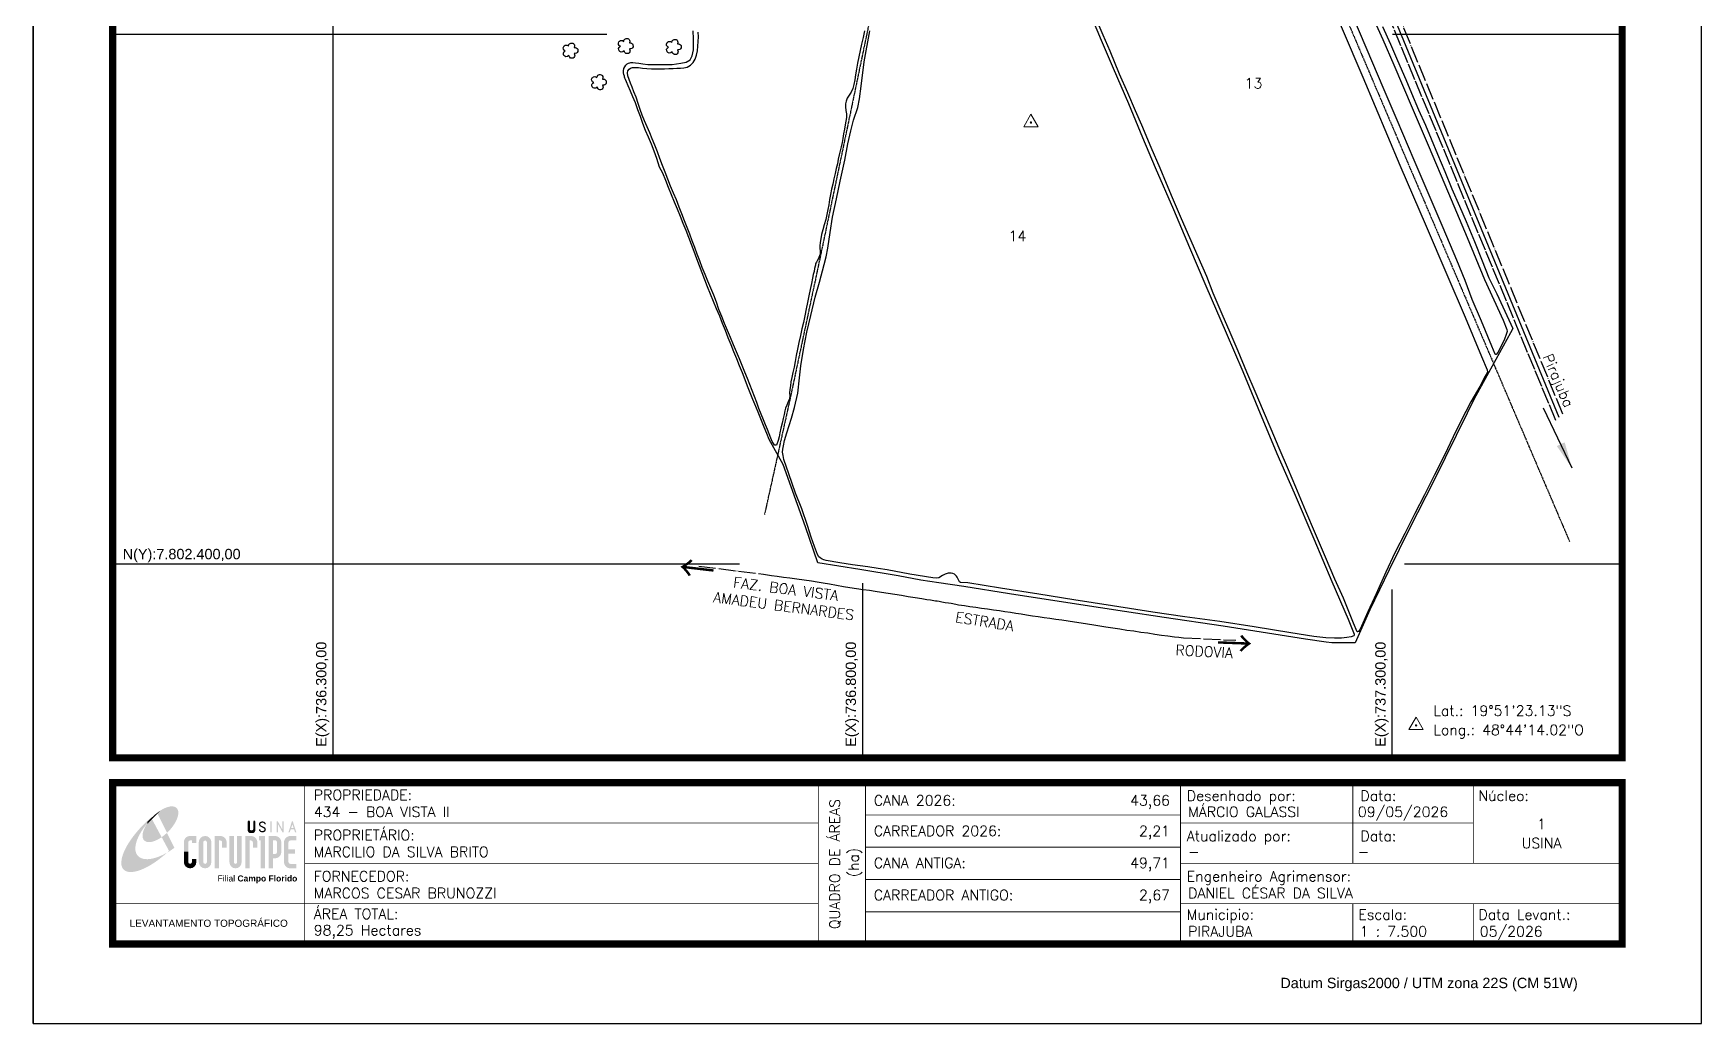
# Model space of a CAD drawing. Extents: x 736017 to 737592, y 7801966 to 7804194.
# Drawn here: x 736017 to 737592, y 7801966 to 7802901 of the extents above; entities that cross this region are included whole.
import ezdxf
from ezdxf.enums import TextEntityAlignment as Align

# ---------------------------------------------------------------- set-up
doc = ezdxf.new("R2010")
doc.units = 0
for name, pattern in [('CERCA', [18.8, 16, -1.4, 0, -1.4]), ('CERCA_VIVA', [18.8, 16, -1.4, 0, -1.4]), ('CONTINUO', [0]), ('LIN0', [0]), ('PHANTOM', [2.5, 1.25, -0.25, 0.25, -0.25, 0.25, -0.25]), ('TRACEJADO', [17.4, 16, -1.4])]:
    doc.linetypes.add(name, pattern=pattern)
for name, color, linetype, lineweight in [('0114000434', 1, 'Continuous', 25), ('0114000434010', 5, 'Continuous', 25), ('0114000434012', 5, 'Continuous', 25), ('0114000434013', 5, 'Continuous', 25), ('0114000434014', 5, 'Continuous', 25)]:
    doc.layers.add(name, color=color, linetype=linetype, lineweight=lineweight)
for name, color, linetype in [('_SIMBOLO ARVORE', 118, 'Continuous'), ('ESTRADA', 1, 'Continuous'), ('MALHA', 8, 'Continuous'), ('MARGEM', 5, 'Continuous'), ('REDE_DE_LUZ', 6, 'Continuous'), ('RODOVIA', 1, 'Continuous'), ('TEXTO', 7, 'Continuous'), ('TEXTO_DIVERSOS', 7, 'Continuous'), ('TEXTO_NUN_TAL', 7, 'Continuous')]:
    doc.layers.add(name, color=color, linetype=linetype)
doc.styles.add('ARIAL', font='arial.ttf')
doc.styles.add('marcelo', font='arial.ttf')
doc.styles.add('Simplex', font='simplex.shx')
doc.styles.get("Standard").update_dxf_attribs({"font": 'arial.ttf'})
doc.dimstyles.new('ISO-25', dxfattribs={"dimtxt": 2.5, "dimasz": 2.5, "dimexe": 1.25, "dimexo": 0.625, "dimtad": 1, "dimtxsty": 'Standard', "dimcen": 2.5, "dimadec": 0, "dimazin": 0, "dimtfac": 1, "dimtmove": 0, "dimatfit": 3, "dimfxl": 0, "dimarcsym": 0})

# ---------------------------------------------------------------- blocks, each defined once
blk = doc.blocks.new('A$C78F83FB3')
at = {"layer": 'MARGEM'}
h = blk.add_hatch(color=20, dxfattribs=at)
edge = h.paths.add_edge_path()
edge.add_ellipse((19.49, 23.77), major_axis=(-6.68, -6.67), ratio=0.469426, start_angle=292.73277, end_angle=601.25787)
edge.add_ellipse((22.83, 22.05), major_axis=(12.64, 11.29), ratio=0.457614, start_angle=79.90686, end_angle=107.91393)
edge = h.paths.add_edge_path()
edge.add_ellipse((18.28, 18.7), major_axis=(13.95, 13.59), ratio=0.386848, start_angle=63.96117, end_angle=264.59932)
edge.add_ellipse((22.83, 22.05), major_axis=(12.64, 11.29), ratio=0.457614, start_angle=107.91393, end_angle=245.11815, ccw=False)
edge.add_ellipse((19.49, 23.77), major_axis=(-6.68, -6.67), ratio=0.469426, start_angle=241.25787, end_angle=292.73277, ccw=False)
for color, points in [(20, [(15.46, 26.12), (14.17, 24.81), (14.06, 24.24), (14.39, 23.97), (14.67, 24.54), (19.47, 29.32), (18.48, 28.66), (17.31, 27.78)]), (7, [(58.42, 24.9), (57.9, 24.9), (57.9, 21.73, -0.414214), (57.15, 20.98), (56.84, 20.98, -0.414214), (56.09, 21.73), (56.09, 24.9), (55.57, 24.9), (55.57, 21.73, 0.414214), (56.84, 20.46), (57.15, 20.46, 0.414214), (58.42, 21.73)]), (7, [(61.7, 24.9), (61.23, 24.9, 0.396318), (60.04, 23.78), (60.04, 23.72, 0.151912), (60.39, 22.97), (60.46, 22.92), (62.18, 22), (62.85, 21.83, 0.12407), (62.51, 22.42), (60.75, 23.36, -0.13192), (60.56, 23.77, -0.385578), (61.23, 24.37), (61.7, 24.37, -0.414214), (62.37, 23.7), (62.89, 23.7, 0.414214)]), (7, [(62.37, 23.7), (62.89, 23.7, 0.414214), (61.7, 24.9), (61.23, 24.9, 0.396318), (60.04, 23.78), (60.04, 23.72, 0.151912), (60.39, 22.97), (60.46, 22.92), (62.18, 22), (62.18, 22, -0.131921), (62.37, 21.59, -0.385578), (61.7, 20.98), (61.23, 20.98, -0.414214), (60.56, 21.65), (60.04, 21.65, 0.414214), (61.23, 20.46), (61.7, 20.46, 0.402546), (62.89, 21.61, 0.165292), (62.51, 22.42), (60.75, 23.36, -0.13192), (60.56, 23.77, -0.385578), (61.23, 24.37), (61.7, 24.37, -0.414214)]), (7, [(30.97, 12.46), (29.13, 12.46), (29.13, 8.21, 1), (34.29, 8.21), (34.29, 9.41), (32.45, 9.41), (32.45, 8.21, -1), (30.97, 8.21)])]:
    blk.add_hatch(color=color, dxfattribs=at).paths.add_polyline_path(points)
h = blk.add_hatch(color=7, dxfattribs=at)
h.paths.add_polyline_path([(65.24, 24.9), (64.72, 24.9), (64.72, 20.46), (65.24, 20.46)])
h.paths.add_polyline_path([(67.38, 20.46), (67.9, 20.46), (67.9, 23.74), (69.74, 20.46), (70.23, 20.46), (70.23, 24.9), (69.71, 24.9), (69.71, 21.58), (67.85, 24.9), (67.38, 24.9)])
h.paths.add_polyline_path([(72.17, 20.46), (72.72, 20.46), (73.14, 21.73), (74.49, 21.73), (74.9, 20.46), (75.45, 20.46), (74, 24.9), (73.62, 24.9)])
h.paths.add_polyline_path([(73.81, 23.8), (74.32, 22.25), (73.31, 22.25)], flags=16)
h = blk.add_hatch(color=7, dxfattribs=at)
h.paths.add_polyline_path([(31.71, 18.93, 0.414214), (29.13, 16.35), (29.13, 12.46), (30.97, 12.46), (30.97, 16.35, -0.414214), (31.71, 17.09), (32.45, 17.09), (32.45, 16.02), (34.29, 16.02), (34.29, 18.93)])
h.paths.add_polyline_path([(44.15, 17.09, -0.414214), (44.89, 16.35), (44.89, 14.1), (46.72, 14.1), (46.72, 16.17, 0.433937), (44.15, 18.93), (41.77, 18.93), (41.77, 12.46), (43.61, 12.46), (43.61, 17.09)])
h.paths.add_polyline_path([(43.61, 12.46), (41.77, 12.46), (41.77, 5.62), (43.61, 5.62)])
h.paths.add_polyline_path([(47.92, 12.46), (49.75, 12.46), (49.75, 18.93), (47.92, 18.93)])
h.paths.add_polyline_path([(52.91, 18.93), (51.08, 18.93), (51.08, 12.46), (52.91, 12.46)])
h.paths.add_polyline_path([(51.08, 8.12, -1), (49.75, 8.12), (49.75, 12.46), (47.92, 12.46), (47.92, 8.12, 1), (52.91, 8.12), (52.91, 12.46), (51.08, 12.46)])
h.paths.add_polyline_path([(54.41, 12.46), (56.25, 12.46), (56.25, 17.09), (56.79, 17.09, -0.414214), (57.53, 16.35), (57.53, 14.1), (59.36, 14.1), (59.36, 16.17, 0.433937), (56.79, 18.93), (54.41, 18.93)])
h.paths.add_polyline_path([(56.25, 12.46), (54.41, 12.46), (54.41, 5.62), (56.25, 5.62)])
h.paths.add_polyline_path([(60.73, 12.46), (62.58, 12.46), (62.58, 18.93), (60.02, 18.93), (60.02, 17.08), (60.73, 17.08)])
h.paths.add_polyline_path([(62.58, 12.46), (60.73, 12.46), (60.73, 5.62), (62.58, 5.62)])
h.paths.add_polyline_path([(64.06, 12.46), (65.82, 12.46), (65.82, 17.17), (66.66, 17.17, -0.450417), (67.48, 16.25), (67.48, 12.46), (69.24, 12.46, 0.002307), (69.24, 12.48, 0.005282), (69.23, 12.54, -0.000938), (69.23, 12.53), (69.23, 16.17, 0.433937), (66.66, 18.93), (64.06, 18.93)])
h.paths.add_polyline_path([(64.06, 5.62), (65.82, 5.62), (65.82, 9.77), (66.66, 9.77, 0.426056), (69.24, 12.46), (67.48, 12.46), (67.48, 12.45, -0.450417), (66.66, 11.53), (65.82, 11.53), (65.82, 12.46), (64.06, 12.46)])
h.paths.add_polyline_path([(70.37, 12.46), (74.87, 12.46), (74.87, 13.44), (72.21, 13.44), (72.21, 16.35, -0.414214), (72.95, 17.09), (75.38, 17.09), (75.38, 18.93), (72.95, 18.93, 0.414214), (70.37, 16.35)])
h.paths.add_polyline_path([(72.21, 11.62), (74.87, 11.62), (74.87, 12.46), (70.37, 12.46), (70.37, 8.21, 0.414214), (72.95, 5.62), (75.38, 5.62), (75.38, 7.47), (72.95, 7.47, -0.414214), (72.21, 8.21)])
h = blk.add_hatch(color=7, dxfattribs=at)
h.paths.add_polyline_path([(35.29, 16.35), (35.29, 8.21, 1), (40.46, 8.21, 0.016978), (40.45, 8.38), (40.45, 16.17, 0.433937), (37.88, 18.93), (37.87, 18.93, 0.41391)])
h.paths.add_polyline_path([(38.62, 16.35), (38.62, 8.21, -1), (37.13, 8.21), (37.13, 16.35, -1)], flags=16)
at = {"layer": 'MARGEM', "color": 7}
blk.add_lwpolyline([(58.42, 24.9), (57.9, 24.9), (57.9, 21.73, -0.414214), (57.15, 20.98), (56.84, 20.98, -0.414214), (56.09, 21.73), (56.09, 24.9), (55.57, 24.9), (55.57, 21.73, 0.414214), (56.84, 20.46), (57.15, 20.46, 0.414214), (58.42, 21.73), (58.42, 24.9)], format="xyb", close=True, dxfattribs=at)
at = {"layer": 'MARGEM', "color": 252, "insert": (43.05, 2.72), "char_height": 2.5, "width": 33.0271, "attachment_point": 1, "style": 'ARIAL'}
blk.add_mtext('Filial {\\fArial|b1|i0|c0|p34;Campo Florido}', dxfattribs=at)

msp = doc.modelspace()

# ---------------------------------------------------------------- linework, layer by layer
at = {"layer": '0114000434'}
msp.add_lwpolyline([(737291, 7802907.2), (737298.5, 7802890.6), (737305.2, 7802875.1), (737313, 7802857), (737318.4, 7802844.3), (737325.1, 7802828.4), (737331.5, 7802813.9), (737337.1, 7802801), (737343.1, 7802786.8), (737349.9, 7802770.3), (737356.6, 7802753.9), (737363.6, 7802737.6), (737369.9, 7802723), (737377.8, 7802704.2), (737385.2, 7802686), (737391.4, 7802670), (737398.9, 7802655), (737414.2, 7802622), (737411.9, 7802618), (737377.4, 7802555.2), (737371.1, 7802542.2), (737339.7, 7802479), (737316.3, 7802432.8), (737297.3, 7802394.3), (737279.2, 7802356.5), (737265.4, 7802325.6), (737265.4, 7802325.6), (737265.4, 7802325.6), (737265.4, 7802325.6), (737243.3, 7802325.5), (737237.8, 7802326.2), (737218.5, 7802329), (737140.5, 7802341.3), (737084.8, 7802349.4), (737047.5, 7802355), (737002.1, 7802362), (736939, 7802371.9), (736895.8, 7802378.8), (736872.2, 7802382.1), (736855.3, 7802384.8), (736833.9, 7802388.8), (736797.5, 7802394.8), (736757.9, 7802401.1), (736746.2, 7802435), (736725.3, 7802493.7), (736712.1, 7802517.3), (736709.8, 7802523.1), (736707.4, 7802529), (736704.8, 7802535.2), (736702.1, 7802541.7), (736699.4, 7802548.4), (736696.7, 7802555.1), (736694.1, 7802561.5), (736691.6, 7802567.6), (736689.2, 7802573.8), (736686.7, 7802580.2), (736684.1, 7802586.8), (736681.5, 7802593.5), (736678.8, 7802600.1), (736676.1, 7802606.7), (736673.4, 7802613.4), (736670.7, 7802620.1), (736668, 7802626.9), (736665.3, 7802633.7), (736662.4, 7802640.7), (736659.5, 7802647.6), (736656.5, 7802654.6), (736653.9, 7802661.4), (736651.3, 7802668.1), (736648.8, 7802674.8), (736646.3, 7802681.4), (736643.8, 7802688), (736641.3, 7802694.7), (736638.7, 7802701.3), (736636.1, 7802707.9), (736633.5, 7802714.5), (736630.8, 7802721.1), (736628.2, 7802727.9), (736625.5, 7802734.6), (736622.6, 7802741.4), (736619.8, 7802748.2), (736617.1, 7802755.1), (736614.4, 7802761.9), (736611.6, 7802768.8), (736608.4, 7802774.5), (736606.1, 7802782.5), (736603.4, 7802789.4), (736600.8, 7802796), (736598.2, 7802802.6), (736595.4, 7802809), (736592.8, 7802815.6), (736590.4, 7802822.1), (736587.9, 7802828.6), (736585.7, 7802835), (736583.4, 7802840.9), (736581.1, 7802846.2), (736579, 7802851.2), (736577.4, 7802854.8), (736576.4, 7802857), (736575.9, 7802858.3), (736575.5, 7802859.4), (736575.3, 7802860.2), (736574.9, 7802861.7), (736574.6, 7802863.5), (736574.5, 7802865.4), (736574.8, 7802867.4), (736575.6, 7802869.2), (736576.7, 7802870.7), (736578, 7802871.8), (736579.3, 7802872.6), (736580.4, 7802873), (736581.5, 7802873.2), (736583.4, 7802873.3), (736585.9, 7802872.9), (736589, 7802872.4), (736592.8, 7802871.9), (736597.5, 7802871.4), (736602, 7802871.2), (736610.6, 7802871.2), (736620.5, 7802871.2), (736628.7, 7802872.4), (736633.8, 7802873.4), (736637.4, 7802875.7), (736639.4, 7802879.4), (736640.6, 7802885.2), (736640.7, 7802895.5), (736640.2, 7802902.9)], dxfattribs=at)
at = {"layer": '0114000434010'}
msp.add_lwpolyline([(736802, 7802902.9), (736800.6, 7802896.8), (736799.2, 7802890.6), (736797.8, 7802884.5), (736796.6, 7802878.5), (736795.5, 7802872.5), (736794.5, 7802866.8), (736793.6, 7802861.6), (736792.8, 7802856.8), (736792, 7802852.5), (736790.9, 7802848.6), (736789.4, 7802845.3), (736787.6, 7802842.2), (736785.8, 7802839.4), (736784.6, 7802836.7), (736784.2, 7802834.1), (736784.1, 7802831.2), (736784.3, 7802828), (736784.9, 7802824.7), (736785, 7802821.3), (736784.5, 7802817.9), (736783.8, 7802814.4), (736783, 7802810.3), (736782.2, 7802805.9), (736781.5, 7802801.6), (736780.8, 7802797.6), (736779.9, 7802793.7), (736779, 7802789.8), (736778.1, 7802786), (736777.3, 7802781.9), (736776.4, 7802777.6), (736775.4, 7802773.1), (736774.2, 7802768.3), (736773.1, 7802763.3), (736772, 7802758.4), (736771, 7802753.5), (736770, 7802748.6), (736769.1, 7802743.8), (736768.2, 7802739), (736767.5, 7802734.3), (736766.5, 7802729.7), (736765.4, 7802724.9), (736764, 7802720.1), (736762.6, 7802715.3), (736761.5, 7802710.8), (736760.7, 7802706.9), (736760.1, 7802703.4), (736759.7, 7802700), (736759.8, 7802697.5), (736760.1, 7802695.5), (736760.2, 7802693.8), (736760.1, 7802692.3), (736759.6, 7802690.6), (736758.9, 7802689), (736758.2, 7802687.6), (736757.7, 7802686.7), (736757.2, 7802685.9), (736756.7, 7802684.8), (736756.2, 7802683.9), (736755.9, 7802682.9), (736755.8, 7802681.8), (736755.5, 7802680.9), (736754.9, 7802678.7), (736754.4, 7802676), (736753.7, 7802673.1), (736753, 7802669.6), (736751.9, 7802664.5), (736750.7, 7802658.9), (736749.4, 7802653), (736748.1, 7802646.8), (736746.8, 7802640.6), (736745.6, 7802634.2), (736744.4, 7802627.9), (736743, 7802621.7), (736741.5, 7802615.4), (736740.1, 7802609), (736738.7, 7802602.6), (736737.5, 7802596.6), (736736.5, 7802590.9), (736735.5, 7802585.6), (736734.5, 7802580.6), (736733.5, 7802575.9), (736732.6, 7802571.7), (736732, 7802567.9), (736731.5, 7802564.5), (736731.3, 7802561.5), (736731.6, 7802558.6), (736731.3, 7802555.7), (736730.1, 7802552.8), (736728.6, 7802549.9), (736727.5, 7802547.1), (736726.9, 7802544.4), (736726.1, 7802541), (736725.2, 7802537.1), (736724.2, 7802532.7), (736723.1, 7802528), (736722.2, 7802523.7), (736721.4, 7802520), (736720.6, 7802516.6), (736718.9, 7802512.2), (736717.2, 7802512.2), (736716.2, 7802513.5), (736714.9, 7802515.5), (736713.5, 7802518.8), (736712, 7802522.6), (736710.4, 7802526.8), (736708.6, 7802531.2), (736706.7, 7802536), (736704.5, 7802541.3), (736702.4, 7802546.8), (736700.3, 7802552.3), (736698.1, 7802557.9), (736696, 7802563.5), (736693.7, 7802569.2), (736691.4, 7802575), (736689, 7802580.9), (736686.5, 7802587.1), (736683.9, 7802593.5), (736681.1, 7802600.1), (736678.3, 7802606.8), (736675.4, 7802613.5), (736672.6, 7802620.2), (736669.8, 7802626.9), (736667.2, 7802633.6), (736664.6, 7802640.1), (736662.3, 7802646.9), (736659.8, 7802653.6), (736657, 7802660.1), (736654.2, 7802666.7), (736651.5, 7802673.2), (736648.9, 7802679.7), (736646.4, 7802686), (736644.1, 7802692.3), (736641.7, 7802698.6), (736639.4, 7802704.8), (736637, 7802711.1), (736634.6, 7802717.3), (736632.2, 7802723.7), (736629.7, 7802730.2), (736627.1, 7802736.8), (736624.5, 7802743.5), (736621.8, 7802750), (736619, 7802756.6), (736616.4, 7802763.1), (736613.8, 7802769.6), (736611.3, 7802776.1), (736608.9, 7802782.5), (736606.5, 7802788.8), (736604.1, 7802795), (736601.7, 7802801), (736599.3, 7802806.8), (736596.7, 7802812.5), (736594.4, 7802818.1), (736592.2, 7802823.5), (736590.3, 7802828.9), (736588.3, 7802834.6), (736586.4, 7802840.3), (736584.4, 7802845.6), (736582.6, 7802850), (736581.2, 7802853.6), (736579.8, 7802857.2), (736578.7, 7802860.7), (736578.3, 7802863.3), (736578.7, 7802865.4), (736579.7, 7802866.9), (736581.1, 7802867.9), (736583.1, 7802868.4), (736585.6, 7802868.6), (736588.7, 7802868.3), (736592.3, 7802867.9), (736596.6, 7802867.5), (736600.9, 7802867.3), (736605.1, 7802867.2), (736609.2, 7802867.2), (736613.3, 7802867.3), (736617.4, 7802867.4), (736621.3, 7802867.6), (736624.9, 7802867.8), (736628.3, 7802867.9), (736631.4, 7802868.1), (736634.6, 7802868.8), (736637.7, 7802870.5), (736640.2, 7802873.1), (736642, 7802876.2), (736643.4, 7802880), (736644.2, 7802884.2), (736644.8, 7802888.5), (736645.1, 7802893), (736645.2, 7802897.5), (736644.9, 7802901.8)], dxfattribs=at)
at = {"layer": '0114000434012'}
msp.add_lwpolyline([(737272.7, 7802936.1), (737291.5, 7802895), (737301.8, 7802871), (737319, 7802830.5), (737334.1, 7802795), (737353.3, 7802749.9), (737371, 7802708.1), (737387.5, 7802668.3), (737405, 7802630.1), (737408.4, 7802621.2), (737408.6, 7802619.2), (737408.2, 7802617.3), (737405.8, 7802611.2), (737399.8, 7802599.5), (737398.5, 7802597.5), (737397.9, 7802597.5), (737397.3, 7802598), (737394.3, 7802605.5), (737384.5, 7802629), (737375.8, 7802649.5), (737369.2, 7802667.4), (737361.1, 7802686.5), (737348.2, 7802717.1), (737320.8, 7802781.1), (737304.8, 7802818.8), (737292.7, 7802847.4), (737275.5, 7802887.4), (737262, 7802919.1)], dxfattribs=at)
at = {"layer": '0114000434013'}
msp.add_lwpolyline([(737215.9, 7802992.1), (737272.5, 7802859.3), (737307.3, 7802776.3), (737332.4, 7802718.6), (737351.8, 7802673.1), (737369.2, 7802632.9), (737384.6, 7802595.6), (737389.8, 7802583), (737390.1, 7802580.8), (737388.1, 7802577.2), (737382.8, 7802567.3), (737374.6, 7802552.8), (737365, 7802534.8), (737357.8, 7802520), (737349.7, 7802502.5), (737340.3, 7802483.9), (737330.6, 7802465.3), (737321.6, 7802447.7), (737312.2, 7802428.6), (737302.8, 7802410.3), (737294.2, 7802392.2), (737285, 7802371.7), (737277.1, 7802354.9), (737270, 7802338.4), (737268.5, 7802336.2), (737267.6, 7802335.9), (737267, 7802336), (737263.6, 7802344.1), (737254.1, 7802367.8), (737246, 7802385.7), (737237.2, 7802406.3), (737227.9, 7802428.5), (737218.8, 7802449.9), (737209.2, 7802472.5), (737202.2, 7802488.8), (737193.4, 7802509.2), (737186, 7802527), (737178.8, 7802544.1), (737170.9, 7802562.7), (737163.1, 7802580.8), (737154.7, 7802600.8), (737147.2, 7802618.4), (737139.7, 7802635.6), (737131.3, 7802655.6), (737125.1, 7802671.2), (737116.9, 7802689.8), (737109.1, 7802707.6), (737101.4, 7802725.7), (737092.8, 7802745.6), (737087.2, 7802758.9), (737081, 7802773.5), (737072.5, 7802793.1), (737063.7, 7802813.9), (737057.9, 7802827.6), (737050.5, 7802844.6), (737042.8, 7802862.1), (737033.8, 7802883.9), (737027.4, 7802899.1), (737017.9, 7802920.9)], dxfattribs=at)
at = {"layer": '0114000434014'}
msp.add_lwpolyline([(737010.6, 7802929.5), (737025.6, 7802894.3), (737036.8, 7802867.9), (737051.1, 7802834.6), (737064.6, 7802802.5), (737076.5, 7802774), (737093.8, 7802734.3), (737108.9, 7802698.6), (737124.4, 7802662.3), (737143.5, 7802618.1), (737159.2, 7802581.6), (737173.3, 7802547.2), (737191.3, 7802504.1), (737207.6, 7802467), (737226.3, 7802423.8), (737243.2, 7802383.3), (737258.6, 7802347.8), (737264.3, 7802333.6), (737264.3, 7802332.6), (737263.9, 7802332.2), (737261.5, 7802331.2), (737257.3, 7802330.4), (737252.4, 7802330), (737245.8, 7802329.8), (737237.7, 7802330.2), (737226.2, 7802331.6), (737204.6, 7802334.9), (737170, 7802340.5), (737137.5, 7802345.5), (737104.3, 7802350.2), (737074.3, 7802354.4), (737036.2, 7802360.3), (736999.7, 7802366.2), (736966.6, 7802371.3), (736930.3, 7802377.2), (736899.7, 7802382), (736892.7, 7802382.6), (736891.8, 7802383), (736891.3, 7802383.6), (736890.4, 7802385.5), (736889.5, 7802387.5), (736888.9, 7802388.4), (736887.9, 7802389.5), (736886.9, 7802390.3), (736885.3, 7802391), (736883.8, 7802391.3), (736882.4, 7802391.4), (736881, 7802391.3), (736878.3, 7802390.3), (736875.7, 7802389.1), (736872.3, 7802386.8), (736869.8, 7802386.6), (736866.6, 7802387), (736844.8, 7802390.3), (736823.3, 7802394.5), (736815, 7802395.8), (736805.2, 7802397.2), (736790.8, 7802399.2), (736778.8, 7802401.1), (736765.8, 7802403.1), (736763.5, 7802403.9), (736761.9, 7802404.5), (736760.3, 7802405.6), (736758.9, 7802406.7), (736757.5, 7802409), (736754.7, 7802416.5), (736751.6, 7802425.2), (736748.2, 7802436.3), (736742.8, 7802451.9), (736737, 7802466.8), (736730.5, 7802485.1), (736726, 7802498.6), (736725.2, 7802502.3), (736724.7, 7802505.3), (736724.8, 7802508.2), (736725.4, 7802511.5), (736726.6, 7802516.5), (736728.8, 7802523.7), (736733, 7802537.6), (736735.9, 7802547.6), (736739.2, 7802561), (736740.5, 7802575.5), (736742, 7802586.9), (736744.4, 7802602.2), (736747.6, 7802618.6), (736751.5, 7802634.4), (736755.3, 7802651.7), (736759.6, 7802665.9), (736763.9, 7802682.5), (736765.8, 7802689.9), (736767.4, 7802698.1), (736769.5, 7802712.6), (736771.9, 7802727.3), (736775.5, 7802744.6), (736779.1, 7802761.3), (736783.3, 7802781), (736786.3, 7802796.5), (736789, 7802808.6), (736791.6, 7802818.6), (736795.7, 7802830.8), (736797.2, 7802838.9), (736798.8, 7802850.8), (736801.6, 7802873.8), (736807.2, 7802903.2)], dxfattribs=at)
at = {"layer": '_SIMBOLO ARVORE', "linetype": 'CONTINUO'}
for points in [[(736522.9, 7802879.8, 0), (736521.7, 7802878.7, 0), (736520.1, 7802878.6, 0), (736519, 7802879, 0), (736518.2, 7802879.8, 0), (736517.8, 7802880.7, 0), (736517.7, 7802882, 0), (736518.2, 7802882.9, 0), (736518.6, 7802883.5, 0), (736519.5, 7802884.1, 0), (736519, 7802884.3, 0), (736518.4, 7802884.8, 0), (736517.7, 7802885.8, 0), (736517.6, 7802887.1, 0), (736518.1, 7802888.4, 0), (736518.6, 7802888.9, 0), (736519.5, 7802889.4, 0), (736520.5, 7802889.6, 0), (736521.3, 7802889.5, 0), (736521.9, 7802889.2, 0), (736522.6, 7802888.6, 0), (736522.8, 7802889.7, 0), (736522.9, 7802890.2, 0), (736523.5, 7802890.8, 0), (736524.2, 7802891.1, 0), (736524.9, 7802891.4, 0), (736525.8, 7802891.5, 0), (736526.5, 7802891.4, 0), (736527.2, 7802891, 0), (736527.7, 7802890.5, 0), (736528.1, 7802889.7, 0), (736528.2, 7802888.8, 0), (736527.9, 7802887.2, 0), (736529, 7802887.2, 0), (736529.9, 7802887, 0), (736530.8, 7802886.3, 0), (736531.3, 7802885.7, 0), (736531.4, 7802883.5, 0), (736530.9, 7802882.5, 0), (736530.2, 7802881.9, 0), (736529, 7802881.5, 0), (736528, 7802881.6, 0), (736528.5, 7802879.6, 0), (736528.3, 7802878.7, 0), (736527.7, 7802877.8, 0), (736527, 7802877.3, 0), (736526.1, 7802877.1, 0), (736525.2, 7802877.1, 0), (736524.5, 7802877.3, 0), (736523.7, 7802878.1, 0), (736523.1, 7802878.8, 0), (736523, 7802879.9, 0)], [(736575.1, 7802884.2, 0), (736573.8, 7802883.2, 0), (736572.2, 7802883, 0), (736571.1, 7802883.4, 0), (736570.3, 7802884.2, 0), (736570, 7802885.1, 0), (736569.9, 7802886.4, 0), (736570.3, 7802887.3, 0), (736570.8, 7802887.9, 0), (736571.7, 7802888.5, 0), (736571.1, 7802888.7, 0), (736570.5, 7802889.2, 0), (736569.9, 7802890.2, 0), (736569.7, 7802891.5, 0), (736570.2, 7802892.8, 0), (736570.7, 7802893.3, 0), (736571.7, 7802893.8, 0), (736572.6, 7802894, 0), (736573.4, 7802893.9, 0), (736574, 7802893.6, 0), (736574.7, 7802893, 0), (736574.9, 7802894.1, 0), (736575.1, 7802894.6, 0), (736575.6, 7802895.2, 0), (736576.3, 7802895.5, 0), (736577.1, 7802895.8, 0), (736577.9, 7802895.9, 0), (736578.7, 7802895.8, 0), (736579.3, 7802895.5, 0), (736579.8, 7802895, 0), (736580.2, 7802894.1, 0), (736580.4, 7802893.2, 0), (736580, 7802891.6, 0), (736581.1, 7802891.6, 0), (736582.1, 7802891.4, 0), (736582.9, 7802890.7, 0), (736583.4, 7802890.2, 0), (736583.6, 7802887.9, 0), (736583, 7802886.9, 0), (736582.3, 7802886.3, 0), (736581.2, 7802886, 0), (736580.2, 7802886.1, 0), (736580.7, 7802884, 0), (736580.4, 7802883.1, 0), (736579.8, 7802882.2, 0), (736579.2, 7802881.7, 0), (736578.2, 7802881.5, 0), (736577.3, 7802881.5, 0), (736576.6, 7802881.7, 0), (736575.8, 7802882.5, 0), (736575.3, 7802883.2, 0), (736575.1, 7802884.3, 0)], [(736620.4, 7802883.3, 0), (736619.2, 7802882.3, 0), (736617.6, 7802882.1, 0), (736616.5, 7802882.5, 0), (736615.7, 7802883.3, 0), (736615.3, 7802884.2, 0), (736615.2, 7802885.6, 0), (736615.7, 7802886.4, 0), (736616.1, 7802887, 0), (736617, 7802887.6, 0), (736616.5, 7802887.8, 0), (736615.9, 7802888.3, 0), (736615.2, 7802889.3, 0), (736615.1, 7802890.6, 0), (736615.6, 7802891.9, 0), (736616.1, 7802892.4, 0), (736617, 7802893, 0), (736618, 7802893.1, 0), (736618.8, 7802893, 0), (736619.4, 7802892.7, 0), (736620.1, 7802892.1, 0), (736620.3, 7802893.2, 0), (736620.5, 7802893.7, 0), (736621, 7802894.3, 0), (736621.7, 7802894.6, 0), (736622.4, 7802895, 0), (736623.3, 7802895, 0), (736624.1, 7802894.9, 0), (736624.7, 7802894.6, 0), (736625.2, 7802894.1, 0), (736625.6, 7802893.3, 0), (736625.7, 7802892.3, 0), (736625.4, 7802890.7, 0), (736626.5, 7802890.8, 0), (736627.4, 7802890.5, 0), (736628.3, 7802889.8, 0), (736628.8, 7802889.3, 0), (736628.9, 7802887, 0), (736628.4, 7802886, 0), (736627.7, 7802885.4, 0), (736626.5, 7802885.1, 0), (736625.5, 7802885.2, 0), (736626.1, 7802883.1, 0), (736625.8, 7802882.2, 0), (736625.2, 7802881.4, 0), (736624.5, 7802880.8, 0), (736623.6, 7802880.6, 0), (736622.7, 7802880.7, 0), (736622, 7802880.9, 0), (736621.2, 7802881.6, 0), (736620.6, 7802882.4, 0), (736620.5, 7802883.4, 0)], [(736549.7, 7802850.1, 0), (736548.5, 7802849, 0), (736546.9, 7802848.8, 0), (736545.8, 7802849.3, 0), (736545, 7802850.1, 0), (736544.6, 7802851, 0), (736544.6, 7802852.3, 0), (736545, 7802853.1, 0), (736545.4, 7802853.7, 0), (736546.4, 7802854.4, 0), (736545.8, 7802854.6, 0), (736545.2, 7802855, 0), (736544.5, 7802856.1, 0), (736544.4, 7802857.3, 0), (736544.9, 7802858.7, 0), (736545.4, 7802859.1, 0), (736546.3, 7802859.7, 0), (736547.3, 7802859.8, 0), (736548.1, 7802859.7, 0), (736548.7, 7802859.4, 0), (736549.4, 7802858.8, 0), (736549.6, 7802860, 0), (736549.8, 7802860.4, 0), (736550.3, 7802861.1, 0), (736551, 7802861.4, 0), (736551.7, 7802861.7, 0), (736552.6, 7802861.8, 0), (736553.4, 7802861.6, 0), (736554, 7802861.3, 0), (736554.5, 7802860.8, 0), (736554.9, 7802860, 0), (736555, 7802859.1, 0), (736554.7, 7802857.5, 0), (736555.8, 7802857.5, 0), (736556.7, 7802857.3, 0), (736557.6, 7802856.6, 0), (736558.1, 7802856, 0), (736558.2, 7802853.8, 0), (736557.7, 7802852.8, 0), (736557, 7802852.1, 0), (736555.8, 7802851.8, 0), (736554.8, 7802851.9, 0), (736555.4, 7802849.8, 0), (736555.1, 7802848.9, 0), (736554.5, 7802848.1, 0), (736553.8, 7802847.6, 0), (736552.9, 7802847.3, 0), (736552, 7802847.4, 0), (736551.3, 7802847.6, 0), (736550.5, 7802848.4, 0), (736549.9, 7802849.1, 0), (736549.8, 7802850.2, 0)]]:
    msp.add_polyline3d(points, dxfattribs=at)
at = {"layer": 'ESTRADA', "linetype": 'CERCA'}
msp.add_lwpolyline([(737461.4, 7802541.2), (737133.4, 7803337), (737131.9, 7803340.7), (737258.8, 7803401.4)], dxfattribs=at)
at = {"layer": 'ESTRADA', "linetype": 'CERCA_VIVA'}
msp.add_lwpolyline([(736645.6, 7802398), (736706.8, 7802390.2), (736708.6, 7802389.9), (736714.1, 7802389.2), (736719.5, 7802388.4), (736725.4, 7802387.5), (736731.5, 7802386.7), (736738, 7802385.8), (736745.1, 7802384.9), (736751.9, 7802383.9), (736757.4, 7802383.1), (736763, 7802382.1), (736769, 7802381.1), (736775.5, 7802380), (736782.1, 7802378.8), (736788.2, 7802377.8), (736794.4, 7802376.8), (736800.6, 7802375.9), (736806.6, 7802375.1), (736812.1, 7802374.4), (736818.2, 7802373.4), (736824.5, 7802372.4), (736830.7, 7802371.4), (736836.9, 7802370.4), (736843.2, 7802369.3), (736849.7, 7802368.3), (736856.2, 7802367.3), (736861, 7802366.5), (736864.3, 7802366), (736867.5, 7802365.5), (736869.1, 7802365.3), (736870.5, 7802365.1), (736872.4, 7802364.7), (736875, 7802364.2), (736878.1, 7802363.6), (736881.4, 7802363.1), (736883.9, 7802362.8), (736888.2, 7802362), (736890.7, 7802361.5), (736896.3, 7802360.6), (736901.5, 7802359.9), (736907, 7802359.1), (736912.6, 7802358.3), (736918.2, 7802357.5), (736923.8, 7802356.7), (736929.4, 7802356), (736934.6, 7802355.2), (736939.7, 7802354.4), (736944.8, 7802353.6), (736950, 7802352.8), (736955.1, 7802352), (736960.5, 7802351.1), (736965.9, 7802350.3), (736971.5, 7802349.4), (736977.1, 7802348.7), (736982.5, 7802347.9), (736988.2, 7802347.1), (736994.2, 7802346.2), (737000.3, 7802345.3), (737006.5, 7802344.4), (737012.7, 7802343.4), (737018.6, 7802342.5), (737024.2, 7802341.6), (737029.9, 7802340.6), (737036.5, 7802339.6), (737043.1, 7802338.6), (737049.7, 7802337.6), (737056.4, 7802336.7), (737062.9, 7802335.7), (737069.5, 7802334.8), (737076.1, 7802333.8), (737082.5, 7802332.9), (737088.5, 7802332.1), (737094.6, 7802331.3), (737098.7, 7802330.8), (737103.1, 7802330.3), (737152.7, 7802327.9)], dxfattribs=at)
at = {"layer": 'MALHA', "color": 8}
for points in [[(736300, 7803195), (736300, 7802479.5), (736300, 7802217.6)], [(736092.3, 7802900), (736558.7, 7802900)], [(737300.6, 7802900), (737517.3, 7802900)], [(736092.3, 7802400), (736683.9, 7802400)], [(737311.7, 7802400), (737517.3, 7802400)], [(736800, 7802381.9), (736800, 7802217.6)], [(737300, 7802375.9), (737300, 7802217.6)]]:
    msp.add_lwpolyline(points, dxfattribs=at)
at = {"layer": 'MARGEM', "color": 174, "linetype": 'LIN0'}
msp.add_line((736017.3, 7801966.2), (736017.3, 7804193.7), dxfattribs=at)
at = {"layer": 'MARGEM', "color": 174, "linetype": 'LIN0', "flags": 128}
msp.add_lwpolyline([(737592.3, 7801966.2), (737592.3, 7804193.7), (736017.3, 7804193.7), (736017.3, 7801966.2)], close=True, dxfattribs=at)
at = {"layer": 'MARGEM', "color": 174, "linetype": 'LIN0', "const_width": 6.82, "flags": 128}
for points in [[(737517.3, 7802217), (737517.3, 7804118.7), (736092.3, 7804118.7), (736092.3, 7802217)], [(736092.3, 7802193.6), (737517.3, 7802193.6), (737517.3, 7802041.2), (736092.3, 7802041.2)]]:
    msp.add_lwpolyline(points, close=True, dxfattribs=at)
at = {"layer": 'MARGEM', "color": 174, "linetype": 'LIN0', "flags": 128}
for points, const_width in [([(736273.5, 7802193.6), (736273.5, 7802041.2)], 0.757), ([(736273.5, 7802193.6), (736273.5, 7802042.5)], 0.75), ([(736758.4, 7802193.6), (736758.4, 7802043)], 0.757), ([(736802.9, 7802193.6), (736802.9, 7802043)], 0.757), ([(737100.4, 7802193.6), (737100.4, 7802043)], 0.757), ([(737263.1, 7802117.4), (737263.1, 7802193.6)], 0.757), ([(737376.9, 7802117.4), (737376.9, 7802193.6)], 0.757), ([(736802.9, 7802163.1), (737100.4, 7802163.1)], 0.757), ([(736273.5, 7802155.5), (736758.4, 7802155.5)], 0.757), ([(737100.4, 7802155.5), (737376.9, 7802155.5)], 0.757), ([(736802.9, 7802132.7), (737100.4, 7802132.7)], 0.757), ([(736273.5, 7802117.4), (736758.4, 7802117.4)], 0.757), ([(737100.4, 7802117.4), (737517.5, 7802117.4)], 0.757), ([(736802.9, 7802102.2), (737100.4, 7802102.2)], 0.757), ([(736092.3, 7802079.3), (736758.4, 7802079.3)], 0.757), ([(737100.4, 7802079.3), (737517.4, 7802079.3)], 0.757), ([(737263.1, 7802079.3), (737263.1, 7802041.5)], 0.757), ([(737376.9, 7802079.3), (737376.9, 7802041.5)], 0.757), ([(736802.9, 7802071.7), (737100.4, 7802071.7)], 0.757)]:
    msp.add_lwpolyline(points, dxfattribs=dict(at, const_width=const_width))
at = {"layer": 'REDE_DE_LUZ', "linetype": 'PHANTOM'}
msp.add_lwpolyline([(736893.3, 7803343), (736847.5, 7803107.8), (736818.8, 7802970.4), (736790.7, 7802835.5), (736760.8, 7802692.6), (736731.4, 7802554.4), (736707.6, 7802446.6)], dxfattribs=at)
at = {"layer": 'REDE_DE_LUZ', "linetype": 'PHANTOM', "elevation": -0.6}
msp.add_lwpolyline([(737076.1, 7803328.5), (737154.4, 7803155.2), (737312.1, 7802785.1), (737467.7, 7802421)], dxfattribs=at)
at = {"layer": 'RODOVIA'}
msp.add_lwpolyline([(737457.7, 7802538), (737127.4, 7803339.5)], dxfattribs=at)
at = {"layer": 'RODOVIA', "linetype": 'TRACEJADO'}
msp.add_lwpolyline([(737454.7, 7802535.3), (737122.9, 7803337.3)], dxfattribs=at)
at = {"layer": 'TEXTO', "color": 7, "lineweight": 9, "flags": 128}
for points in [[(736952.4, 7802812.6), (736966, 7802812.6), (736959.2, 7802824.3)], [(737316, 7802243.7), (737329.5, 7802243.7), (737322.7, 7802255.4)]]:
    msp.add_lwpolyline(points, close=True, dxfattribs=at)
at = {"layer": 'TEXTO', "color": 7, "lineweight": 9, "const_width": 1.06, "flags": 128}
for points in [[(736958.6, 7802816.5, -1), (736959.7, 7802816.5, -1)], [(737322.2, 7802247.6, -1), (737323.3, 7802247.6, -1)]]:
    msp.add_lwpolyline(points, format="xyb", close=True, dxfattribs=at)

# ---------------------------------------------------------------- block references
at = {"layer": 'MARGEM', "linetype": 'ByBlock', "xscale": 2.293504072270356, "yscale": 2.293504072270356, "zscale": 2.293504072270356}
msp.add_blockref('A$C78F83FB3', (736092.6, 7802099.8), dxfattribs=at)

# ---------------------------------------------------------------- texts
at = {"layer": 'MALHA'}
msp.add_text('N(Y):7.802.400,00', height=9.75, dxfattribs=at).set_placement((736101.7, 7802401.5), align=Align.BOTTOM_LEFT)
for s, p in [('E(X):736.300,00', (736296.9, 7802227.4)), ('E(X):736.800,00', (736796.9, 7802227.4)), ('E(X):737.300,00', (737296.9, 7802227.4))]:
    msp.add_text(s, height=9.75, rotation=90, dxfattribs=at).set_placement(p, align=Align.BOTTOM_LEFT)
at = {"layer": 'MARGEM', "color": 7, "linetype": 'Continuous', "lineweight": 9}
for s, style, p in [('PROPRIEDADE:', 'Simplex', (736282.1, 7802186.8)), ('Desenhado por:', 'Simplex', (737106.3, 7802186.1)), ('Data:', 'Simplex', (737270.2, 7802186.1)), ('Núcleo:', 'Simplex', (737381.6, 7802186.1)), ('PROPRIETÁRIO:', 'Simplex', (736282.1, 7802149)), ('Atualizado por:', 'Simplex', (737106.3, 7802148.1)), ('Data:', 'Simplex', (737270.2, 7802148.1)), ('FORNECEDOR:', 'Simplex', (736282.1, 7802110.1)), ('Engenheiro Agrimensor:', 'Simplex', (737106.3, 7802110.1)), ('ÁREA TOTAL:', 'Simplex', (736282.1, 7802074.6)), ('Municipio:', 'Simplex', (737106.3, 7802074)), ('Escala:', 'Simplex', (737268.3, 7802074)), ('Data Levant.:', 'Simplex', (737381.6, 7802074)), ('Datum Sirgas2000 / UTM zona 22S (CM 51W)', 'marcelo', (737194.6, 7802009.4))]:
    msp.add_text(s, height=9.75, dxfattribs=dict(at, style=style)).set_placement(p, align=Align.TOP_LEFT)
at = {"layer": 'MARGEM', "color": 7, "linetype": 'Continuous', "style": 'Simplex'}
for s, p in [('QUADRO DE ÁREAS', (736773.9, 7802116.7)), ('(ha)', (736791.7, 7802118.2))]:
    msp.add_text(s, height=9.75, rotation=90, dxfattribs=at).set_placement(p, align=Align.MIDDLE_CENTER)
for s, p in [('CANA 2026:', (736810.8, 7802181.7)), ('MÁRCIO GALASSI', (737107.6, 7802170.9)), ('09/05/2026', (737267.8, 7802170.9)), ('434 - BOA VISTA II', (736282.1, 7802170.9)), ('CARREADOR 2026:', (736810.8, 7802152.9)), ('MARCILIO DA SILVA BRITO', (736282.1, 7802133.1)), ('-', (737107.6, 7802133.1)), ('-', (737267.8, 7802133.1)), ('CANA ANTIGA:', (736810.8, 7802122.7)), ('MARCOS CESAR BRUNOZZI', (736282.1, 7802094.2)), ('DANIEL CÉSAR DA SILVA', (737107.6, 7802094.2)), ('CARREADOR ANTIGO:', (736810.8, 7802092.4)), ('98,25 Hectares', (736282.1, 7802059.2)), ('PIRAJUBA', (737107.6, 7802058.1)), ('1 : 7.500', (737269.6, 7802058.1)), ('05/2026', (737382.9, 7802058.1))]:
    msp.add_text(s, height=9.75, dxfattribs=at).set_placement(p, align=Align.TOP_LEFT)
for s, p in [('43,66', (737090.4, 7802181.7)), ('2,21', (737090.4, 7802152.9)), ('49,71', (737090.4, 7802122.7)), ('2,67', (737090.4, 7802092.4))]:
    msp.add_text(s, height=9.75, dxfattribs=at).set_placement(p, align=Align.TOP_RIGHT)
for s, p in [('1', (737441.2, 7802154.5)), ('USINA', (737441.2, 7802136.5))]:
    msp.add_text(s, height=9.75, dxfattribs=at).set_placement(p, align=Align.MIDDLE_CENTER)
at = {"layer": 'MARGEM', "color": 7, "linetype": 'ByBlock'}
msp.add_text('LEVANTAMENTO TOPOGRÁFICO', height=6.75, dxfattribs=at).set_placement((736182.9, 7802060.9), align=Align.MIDDLE_CENTER)
at = {"layer": 'TEXTO', "linetype": 'ByBlock', "style": 'Simplex'}
for s, p in [('Lat.: 19°51\'23.13"S', (737339.1, 7802256.6, 492.6)), ('Long.: 48°44\'14.02"O', (737339.1, 7802238.5, 492.6))]:
    msp.add_text(s, height=9.75, dxfattribs=at).set_placement(p)
at = {"layer": 'TEXTO_DIVERSOS', "linetype": 'Continuous', "style": 'Simplex'}
for s, rotation, p in [('Pirajuba', 293.2159, (737442.1, 7802595.7)), ('ESTRADA', 351, (736887.2, 7802345.2)), ('RODOVIA', 357, (737095.4, 7802313.9))]:
    msp.add_text(s, height=9.75, rotation=rotation, dxfattribs=at).set_placement(p)
at = {"layer": 'TEXTO_DIVERSOS', "linetype": 'Continuous', "attachment_point": 5, "style": 'Simplex'}
for s, insert, char_height, width, rotation in [('{\\fSimSun|b0|i0|c134|p2;\\M+5A1FA}', (736644, 7802396), 25, 60.205, 173.3634), ('FAZ. BOA VISTA AMADEU BERNARDES', (736726.8, 7802368.3, -460.2), 9.75, 167.389, 352.6192), ('{\\fSimSun|b0|i0|c134|p2;\\M+5A1FA}', (737151.3, 7802324.9), 25, 60.205, 357.8362)]:
    msp.add_mtext(s, dxfattribs=dict(at, insert=insert, char_height=char_height, width=width, rotation=rotation))
at = {"layer": 'TEXTO_NUN_TAL', "linetype": 'Continuous', "style": 'Simplex'}
for s, p in [('13', (737160.9, 7802848.7, -562.1)), ('14', (736938, 7802704.6, -562.1))]:
    msp.add_text(s, height=9.75, dxfattribs=at).set_placement(p)

# ---------------------------------------------------------------- leaders
msp.add_leader([(737470, 7802490.4), (737443.2, 7802547.1)], dimstyle='ISO-25', override={"dimasz": 25, "dimzin": 0})

doc.saveas('drawing.dxf')
